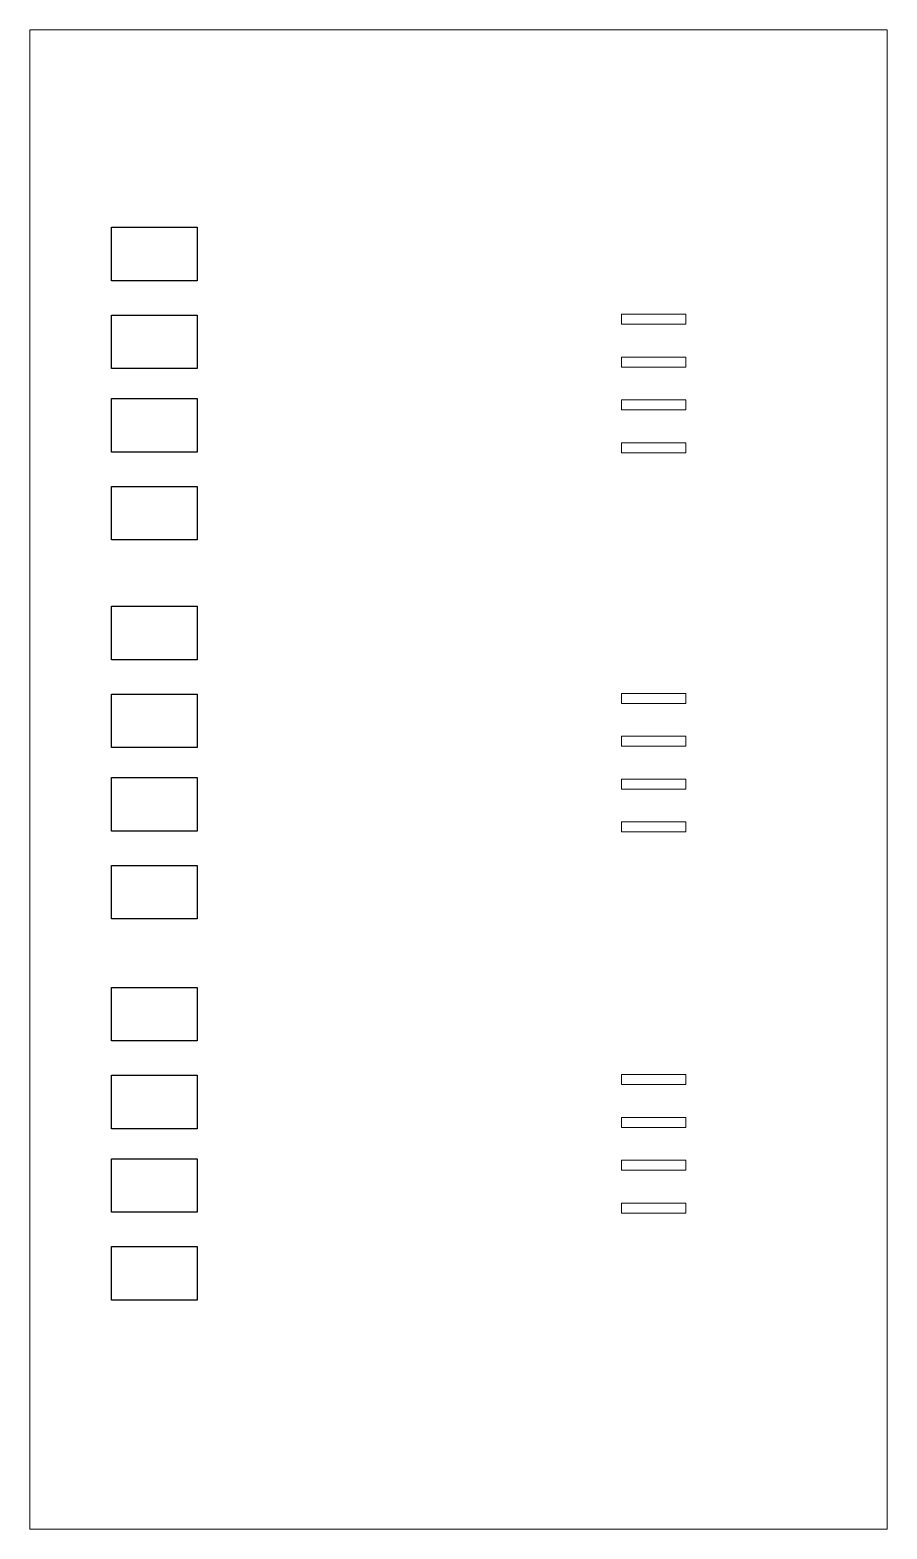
# Model space of a CAD drawing. Header units: millimetres. Extents: x 43.3 to 83.3, y 94.2 to 164.2.
import ezdxf

# ---------------------------------------------------------------- set-up
doc = ezdxf.new("R2010")
doc.units = ezdxf.units.MM
doc.layers.add('Opening', color=1, linetype='Continuous')

msp = doc.modelspace()

# ---------------------------------------------------------------- linework, layer by layer
at = {"layer": 'Opening', "linetype": 'Continuous', "lineweight": 0}
for p, q in [((43.292, 94.211), (43.292, 164.211)), ((43.292, 164.211), (83.292, 164.211)), ((83.292, 164.211), (83.292, 94.211)), ((70.9, 150.933), (73.9, 150.933)), ((70.9, 150.467), (70.9, 150.933)), ((73.9, 150.933), (73.9, 150.467)), ((73.9, 150.467), (70.9, 150.467)), ((70.9, 148.467), (70.9, 148.933)), ((70.9, 148.933), (73.9, 148.933)), ((73.9, 148.467), (70.9, 148.467)), ((73.9, 148.933), (73.9, 148.467)), ((70.9, 146.467), (70.9, 146.933)), ((70.9, 146.933), (73.9, 146.933)), ((73.9, 146.467), (70.9, 146.467)), ((73.9, 146.933), (73.9, 146.467)), ((70.9, 144.467), (70.9, 144.933)), ((70.9, 144.933), (73.9, 144.933)), ((73.9, 144.933), (73.9, 144.467)), ((73.9, 144.467), (70.9, 144.467)), ((70.9, 133.233), (73.9, 133.233)), ((70.9, 132.767), (70.9, 133.233)), ((73.9, 133.233), (73.9, 132.767)), ((73.9, 132.767), (70.9, 132.767)), ((70.9, 130.767), (70.9, 131.233)), ((70.9, 131.233), (73.9, 131.233)), ((73.9, 131.233), (73.9, 130.767)), ((73.9, 130.767), (70.9, 130.767)), ((70.9, 128.767), (70.9, 129.233)), ((70.9, 129.233), (73.9, 129.233)), ((73.9, 129.233), (73.9, 128.767)), ((73.9, 128.767), (70.9, 128.767)), ((70.9, 126.767), (70.9, 127.233)), ((70.9, 127.233), (73.9, 127.233)), ((73.9, 126.767), (70.9, 126.767)), ((73.9, 127.233), (73.9, 126.767)), ((70.9, 115.433), (73.9, 115.433)), ((70.9, 114.967), (70.9, 115.433)), ((73.9, 114.967), (70.9, 114.967)), ((73.9, 115.433), (73.9, 114.967)), ((70.9, 112.967), (70.9, 113.433)), ((70.9, 113.433), (73.9, 113.433)), ((73.9, 113.433), (73.9, 112.967)), ((73.9, 112.967), (70.9, 112.967)), ((70.9, 110.967), (70.9, 111.433)), ((70.9, 111.433), (73.9, 111.433)), ((73.9, 111.433), (73.9, 110.967)), ((73.9, 110.967), (70.9, 110.967)), ((70.9, 108.967), (70.9, 109.433)), ((70.9, 109.433), (73.9, 109.433)), ((73.9, 109.433), (73.9, 108.967)), ((73.9, 108.967), (70.9, 108.967)), ((83.292, 94.211), (43.292, 94.211))]:
    msp.add_line(p, q, dxfattribs=at)
at = {"layer": 'Opening'}
for p, q in [((47.1, 152.5), (47.1, 155)), ((47.1, 155), (51.1, 155)), ((51.1, 155), (51.1, 152.5)), ((51.1, 152.5), (47.1, 152.5)), ((47.1, 148.4), (47.1, 150.9)), ((47.1, 150.9), (51.1, 150.9)), ((51.1, 150.9), (51.1, 148.4)), ((51.1, 148.4), (47.1, 148.4)), ((47.1, 147), (51.1, 147)), ((47.1, 144.5), (47.1, 147)), ((51.1, 147), (51.1, 144.5)), ((51.1, 144.5), (47.1, 144.5)), ((47.1, 140.4), (47.1, 142.9)), ((47.1, 142.9), (51.1, 142.9)), ((51.1, 142.9), (51.1, 140.4)), ((51.1, 140.4), (47.1, 140.4)), ((47.1, 134.8), (47.1, 137.3)), ((47.1, 137.3), (51.1, 137.3)), ((51.1, 137.3), (51.1, 134.8)), ((51.1, 134.8), (47.1, 134.8)), ((47.1, 130.7), (47.1, 133.2)), ((47.1, 133.2), (51.1, 133.2)), ((51.1, 133.2), (51.1, 130.7)), ((51.1, 130.7), (47.1, 130.7)), ((47.1, 129.3), (51.1, 129.3)), ((47.1, 126.8), (47.1, 129.3)), ((51.1, 129.3), (51.1, 126.8)), ((51.1, 126.8), (47.1, 126.8)), ((47.1, 122.7), (47.1, 125.2)), ((47.1, 125.2), (51.1, 125.2)), ((51.1, 125.2), (51.1, 122.7)), ((51.1, 122.7), (47.1, 122.7)), ((47.1, 117), (47.1, 119.5)), ((47.1, 119.5), (51.1, 119.5)), ((51.1, 119.5), (51.1, 117)), ((51.1, 117), (47.1, 117)), ((47.1, 112.9), (47.1, 115.4)), ((47.1, 115.4), (51.1, 115.4)), ((51.1, 115.4), (51.1, 112.9)), ((51.1, 112.9), (47.1, 112.9)), ((47.1, 111.5), (51.1, 111.5)), ((47.1, 109), (47.1, 111.5)), ((51.1, 111.5), (51.1, 109)), ((51.1, 109), (47.1, 109)), ((47.1, 104.9), (47.1, 107.4)), ((47.1, 107.4), (51.1, 107.4)), ((51.1, 107.4), (51.1, 104.9)), ((51.1, 104.9), (47.1, 104.9))]:
    msp.add_line(p, q, dxfattribs=at)

doc.saveas('drawing.dxf')
